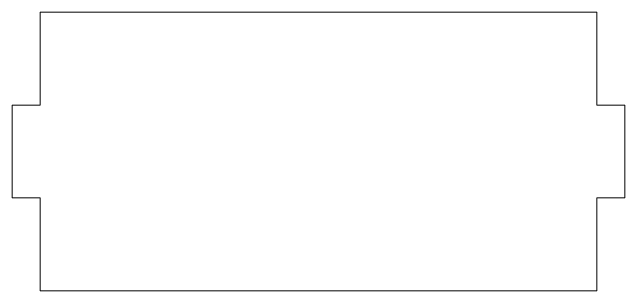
# Model space of a CAD drawing. Header units: inches. Extents: x 76 to 733, y 220 to 757.
# Drawn here: x 219.4 to 406.5, y 220.2 to 305.2 of the extents above; entities that cross this region are included whole.
import ezdxf

# ---------------------------------------------------------------- set-up
doc = ezdxf.new("R2010")
doc.units = ezdxf.units.IN
doc.header["$MEASUREMENT"] = 0
doc.layers.add('_U+0421_U+043B_U+043E_U+0439 1', color=7, linetype='Continuous')

# ---------------------------------------------------------------- blocks, each defined once
blk = doc.blocks.new('block 2')
at = {"layer": '_U+0421_U+043B_U+043E_U+0439 1', "color": 1, "lineweight": 9, "true_color": 0xff0000}
blk.add_open_spline([(398, 248.54), (398, 248.54), (398, 220.18), (398, 220.18), (398, 220.18), (227.92, 220.18), (227.92, 220.18), (227.92, 223.71), (227.92, 244.98), (227.92, 248.54), (227.92, 248.54), (219.43, 248.54), (219.43, 248.54), (219.43, 248.54), (219.43, 276.87), (219.43, 276.87), (219.43, 276.87), (227.92, 276.87), (227.92, 276.87), (227.92, 276.87), (227.92, 305.22), (227.92, 305.22), (227.92, 305.22), (398, 305.22), (398, 305.22), (398, 305.22), (398, 276.87), (398, 276.87), (398, 276.87), (406.51, 276.87), (406.51, 276.87), (406.51, 276.87), (406.51, 248.54), (406.51, 248.54), (406.51, 248.54), (398, 248.54), (398, 248.54)], degree=3, knots=[0, 0, 0, 0, 1, 1, 1, 2, 2, 2, 3, 3, 3, 4, 4, 4, 5, 5, 5, 6, 6, 6, 7, 7, 7, 8, 8, 8, 9, 9, 9, 10, 10, 10, 11, 11, 11, 12, 12, 12, 12], dxfattribs=at)

msp = doc.modelspace()

# ---------------------------------------------------------------- block references
at = {"layer": '_U+0421_U+043B_U+043E_U+0439 1'}
msp.add_blockref('block 2', (0, 0), dxfattribs=at)

doc.saveas('drawing.dxf')
